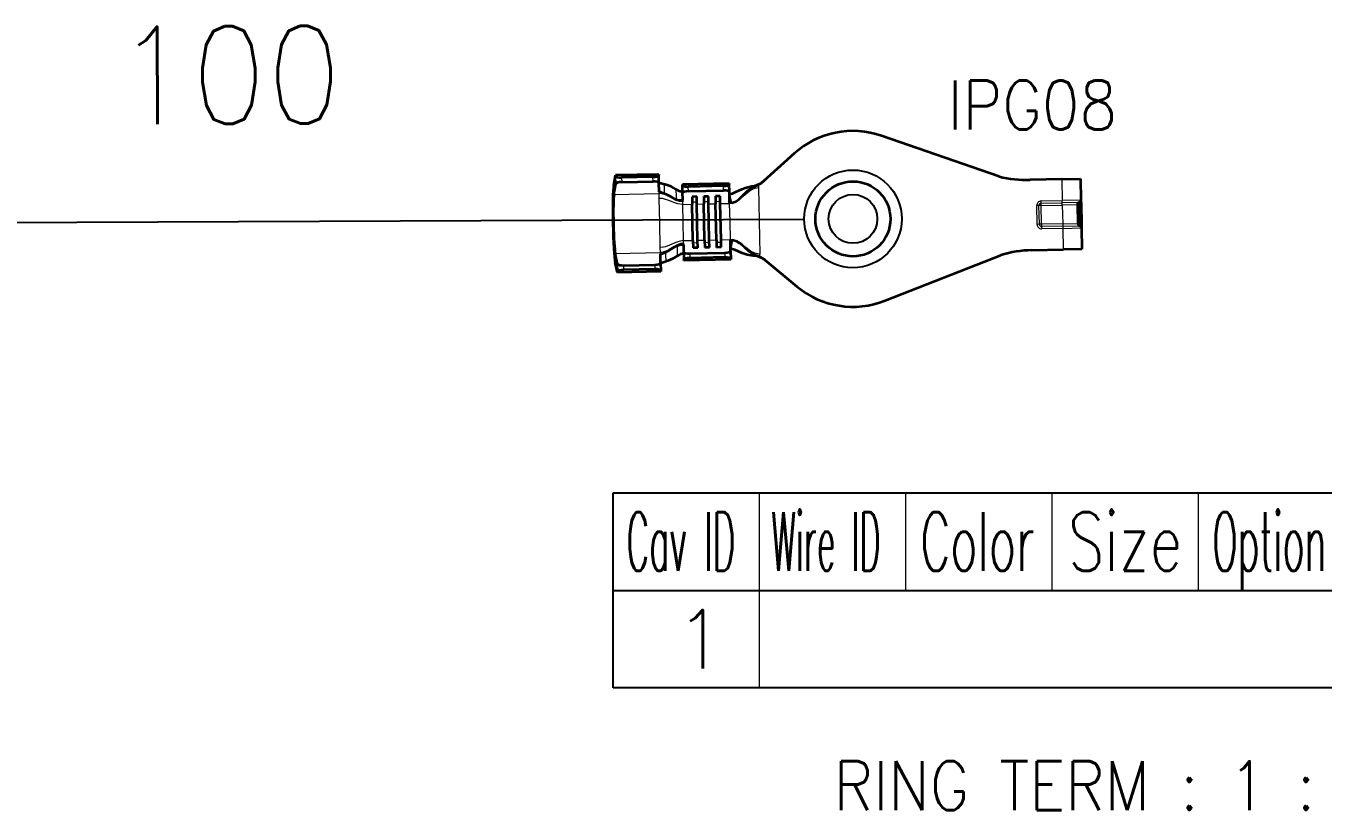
# Model space of a CAD drawing. Header units: inches. Extents: x 47316 to 59086, y 3141 to 11743.
# Drawn here: x 54344.2 to 54410.7, y 8492.3 to 8532.5 of the extents above; entities that cross this region are included whole.
import ezdxf

# ---------------------------------------------------------------- set-up
doc = ezdxf.new("R2010")
doc.units = ezdxf.units.IN
doc.header["$MEASUREMENT"] = 0
doc.styles.get("Standard").update_dxf_attribs({"font": ''})
doc.styles.get('Standard').set_extended_font_data('SimSun')
doc.linetypes.add('_VH_UNTAPED', pattern='A,0.0001,[17,VeSys.shx,S=0.1,R=0,X=0,Y=0],-0.4', length=0.4001)

msp = doc.modelspace()

# ---------------------------------------------------------------- linework, layer by layer
at = {"color": 0, "lineweight": 35, "ltscale": 0.26544}
for p, q in [((54394.115, 8524.747), (54388.094, 8526.828)), ((54388.273, 8518.388), (54394.2, 8520.722))]:
    msp.add_line(p, q, dxfattribs=at)
at = {"color": 0, "lineweight": 35, "ltscale": 0.087941}
for p, q in [((54383.61, 8525.917), (54382.043, 8524.503)), ((54382.129, 8520.453), (54383.755, 8519.108))]:
    msp.add_line(p, q, dxfattribs=at)
at = {"color": 0, "lineweight": 35, "ltscale": 0.021948}
for p, q in [((54374.365, 8524.288), (54374.457, 8524.807)), ((54374.563, 8519.828), (54374.448, 8520.342))]:
    msp.add_line(p, q, dxfattribs=at)
at = {"color": 0, "lineweight": 35, "ltscale": 0.092365}
for p, q in [((54376.673, 8524.854), (54374.457, 8524.807)), ((54376.779, 8519.875), (54374.563, 8519.828))]:
    msp.add_line(p, q, dxfattribs=at)
at = {"color": 0, "lineweight": 35, "ltscale": 0.001695}
for p, q in [((54374.465, 8524.767), (54374.457, 8524.807)), ((54374.563, 8519.828), (54374.57, 8519.868))]:
    msp.add_line(p, q, dxfattribs=at)
at = {"color": 0, "lineweight": 13, "ltscale": 0.016304}
for p, q in [((54374.465, 8524.767), (54374.479, 8524.376)), ((54374.567, 8520.259), (54374.57, 8519.868))]:
    msp.add_line(p, q, dxfattribs=at)
at = {"color": 0, "lineweight": 35, "ltscale": 0.066971}
for p, q in [((54376.376, 8524.721), (54374.769, 8524.686)), ((54376.476, 8519.995), (54374.869, 8519.961))]:
    msp.add_line(p, q, dxfattribs=at)
at = {"color": 0, "lineweight": 13, "ltscale": 0.009675}
for p, q in [((54374.769, 8524.686), (54374.777, 8524.454)), ((54374.868, 8520.193), (54374.869, 8519.961))]:
    msp.add_line(p, q, dxfattribs=at)
at = {"color": 0, "lineweight": 13, "ltscale": 0.009674}
for p, q in [((54376.381, 8524.488), (54376.376, 8524.721)), ((54376.471, 8520.228), (54376.476, 8519.995))]:
    msp.add_line(p, q, dxfattribs=at)
at = {"color": 0, "lineweight": 35, "ltscale": 0.001471}
for p, q in [((54376.673, 8524.854), (54376.674, 8524.818)), ((54376.778, 8519.91), (54376.779, 8519.875))]:
    msp.add_line(p, q, dxfattribs=at)
at = {"color": 0, "lineweight": 35, "ltscale": 0.016656}
for p, q in [((54376.682, 8524.419), (54376.674, 8524.818)), ((54376.77, 8520.31), (54376.778, 8519.91))]:
    msp.add_line(p, q, dxfattribs=at)
at = {"color": 0, "lineweight": 35, "ltscale": 0.0675}
for p, q in [((54397.323, 8524.602), (54395.704, 8524.568)), ((54395.78, 8520.969), (54397.4, 8521.003))]:
    msp.add_line(p, q, dxfattribs=at)
at = {"color": 0, "lineweight": 35, "ltscale": 0.04}
for p, q in [((54397.323, 8524.602), (54398.283, 8524.623)), ((54398.131, 8523.299), (54398.151, 8522.339)), ((54398.311, 8523.303), (54398.331, 8522.343)), ((54398.359, 8521.023), (54397.4, 8521.003))]:
    msp.add_line(p, q, dxfattribs=at)
at = {"color": 0, "lineweight": 13, "ltscale": 0.045317}
for p, q in [((54397.323, 8524.602), (54397.346, 8523.515)), ((54397.377, 8522.09), (54397.4, 8521.003))]:
    msp.add_line(p, q, dxfattribs=at)
at = {"color": 0, "lineweight": 35, "ltscale": 0.045317}
for p, q in [((54398.283, 8524.623), (54398.306, 8523.535)), ((54398.336, 8522.111), (54398.359, 8521.023))]:
    msp.add_line(p, q, dxfattribs=at)
at = {"color": 0, "lineweight": 35, "ltscale": 0.023357}
for p, q in [((54374.381, 8523.824), (54374.479, 8524.376)), ((54374.567, 8520.259), (54374.445, 8520.806))]:
    msp.add_line(p, q, dxfattribs=at)
at = {"color": 0, "lineweight": 35, "ltscale": 0.066838}
for p, q in [((54374.777, 8524.454), (54376.381, 8524.488)), ((54374.868, 8520.193), (54376.471, 8520.228))]:
    msp.add_line(p, q, dxfattribs=at)
at = {"color": 0, "lineweight": 35, "ltscale": 0.018032}
for p, q in [((54376.692, 8523.986), (54376.682, 8524.419)), ((54376.77, 8520.31), (54376.761, 8520.742))]:
    msp.add_line(p, q, dxfattribs=at)
at = {"color": 0, "lineweight": 13, "ltscale": 0.00471}
for p, q in [((54376.694, 8523.873), (54376.692, 8523.986)), ((54376.761, 8520.742), (54376.758, 8520.856))]:
    msp.add_line(p, q, dxfattribs=at)
at = {"color": 0, "lineweight": 35, "ltscale": 0.1}
for p, q in [((54380.284, 8524.39), (54377.884, 8524.339)), ((54380.367, 8520.491), (54377.967, 8520.44))]:
    msp.add_line(p, q, dxfattribs=at)
at = {"color": 0, "lineweight": 35, "ltscale": 0.001427}
for p, q in [((54377.885, 8524.305), (54377.884, 8524.339)), ((54380.284, 8524.39), (54380.285, 8524.356)), ((54377.967, 8520.44), (54377.967, 8520.474)), ((54380.366, 8520.525), (54380.367, 8520.491))]:
    msp.add_line(p, q, dxfattribs=at)
at = {"color": 0, "lineweight": 35, "ltscale": 0.016619}
for p, q in [((54377.894, 8523.906), (54377.885, 8524.305)), ((54380.293, 8523.957), (54380.285, 8524.356)), ((54377.958, 8520.873), (54377.967, 8520.474)), ((54380.358, 8520.924), (54380.366, 8520.525))]:
    msp.add_line(p, q, dxfattribs=at)
at = {"color": 0, "lineweight": 35, "ltscale": 0.01426}
for p, q in [((54377.901, 8523.564), (54377.894, 8523.906)), ((54377.958, 8520.873), (54377.951, 8521.215))]:
    msp.add_line(p, q, dxfattribs=at)
at = {"color": 0, "lineweight": 35, "ltscale": 0.075}
for p, q in [((54379.987, 8524.261), (54378.187, 8524.223)), ((54378.192, 8523.991), (54379.991, 8524.029)), ((54378.26, 8520.801), (54380.059, 8520.84)), ((54380.064, 8520.608), (54378.265, 8520.57))]:
    msp.add_line(p, q, dxfattribs=at)
at = {"color": 0, "lineweight": 13, "ltscale": 0.009653}
for p, q in [((54378.192, 8523.991), (54378.187, 8524.223)), ((54379.991, 8524.029), (54379.987, 8524.261)), ((54378.26, 8520.801), (54378.265, 8520.57)), ((54380.059, 8520.84), (54380.064, 8520.608))]:
    msp.add_line(p, q, dxfattribs=at)
at = {"color": 0, "lineweight": 35, "ltscale": 0.022549}
msp.add_line((54380.305, 8523.416), (54380.293, 8523.957), dxfattribs=at)
at = {"color": 0, "lineweight": 13, "ltscale": 0.006305}
for p, q in [((54381.786, 8524.324), (54381.789, 8524.173)), ((54381.864, 8520.621), (54381.861, 8520.772))]:
    msp.add_line(p, q, dxfattribs=at)
at = {"color": 0, "lineweight": 13, "ltscale": 0.070859}
for p, q in [((54381.789, 8524.173), (54381.825, 8522.473)), ((54381.825, 8522.473), (54381.861, 8520.772))]:
    msp.add_line(p, q, dxfattribs=at)
at = {"color": 0, "lineweight": 13, "ltscale": 0.096408}
for p, q in [((54374.381, 8523.824), (54376.694, 8523.873)), ((54374.445, 8520.806), (54376.758, 8520.856))]:
    msp.add_line(p, q, dxfattribs=at)
at = {"color": 0, "lineweight": 13, "ltscale": 0.010305}
for p, q in [((54376.699, 8523.626), (54376.694, 8523.873)), ((54376.758, 8520.856), (54376.753, 8521.103))]:
    msp.add_line(p, q, dxfattribs=at)
at = {"color": 0, "lineweight": 13, "ltscale": 0.052576}
for p, q in [((54376.726, 8522.364), (54376.699, 8523.626)), ((54376.753, 8521.103), (54376.726, 8522.364))]:
    msp.add_line(p, q, dxfattribs=at)
at = {"color": 0, "lineweight": 13, "ltscale": 0.004935}
for p, q in [((54377.901, 8523.564), (54377.903, 8523.446)), ((54377.948, 8521.334), (54377.951, 8521.215))]:
    msp.add_line(p, q, dxfattribs=at)
at = {"color": 0, "lineweight": 13, "ltscale": 0.005397}
for p, q in [((54377.906, 8523.316), (54377.903, 8523.446)), ((54377.948, 8521.334), (54377.946, 8521.463))]:
    msp.add_line(p, q, dxfattribs=at)
at = {"color": 0, "lineweight": 13, "ltscale": 0.02}
for p, q in [((54377.906, 8523.316), (54378.386, 8523.326)), ((54379.826, 8523.357), (54380.306, 8523.367)), ((54377.946, 8521.463), (54378.425, 8521.474)), ((54379.865, 8521.504), (54380.345, 8521.514))]:
    msp.add_line(p, q, dxfattribs=at)
at = {"color": 0, "lineweight": 13, "ltscale": 0.038611}
for p, q in [((54377.926, 8522.39), (54377.906, 8523.316)), ((54380.325, 8522.441), (54380.306, 8523.367)), ((54377.946, 8521.463), (54377.926, 8522.39)), ((54380.345, 8521.514), (54380.325, 8522.441))]:
    msp.add_line(p, q, dxfattribs=at)
at = {"color": 0, "lineweight": 35, "ltscale": 0.01}
for p, q in [((54378.618, 8523.715), (54378.378, 8523.71)), ((54379.218, 8523.728), (54378.978, 8523.723)), ((54379.818, 8523.741), (54379.578, 8523.736)), ((54378.674, 8521.095), (54378.434, 8521.09)), ((54379.273, 8521.108), (54379.033, 8521.103)), ((54379.873, 8521.12), (54379.633, 8521.115))]:
    msp.add_line(p, q, dxfattribs=at)
at = {"color": 0, "lineweight": 35, "ltscale": 0.015994}
for p, q in [((54378.378, 8523.71), (54378.386, 8523.326)), ((54378.626, 8523.332), (54378.618, 8523.715)), ((54378.978, 8523.723), (54378.986, 8523.339)), ((54379.226, 8523.344), (54379.218, 8523.728)), ((54379.578, 8523.736), (54379.586, 8523.352)), ((54379.826, 8523.357), (54379.818, 8523.741)), ((54378.425, 8521.474), (54378.434, 8521.09)), ((54378.674, 8521.095), (54378.665, 8521.479)), ((54379.025, 8521.486), (54379.033, 8521.103)), ((54379.273, 8521.108), (54379.265, 8521.491)), ((54379.625, 8521.499), (54379.633, 8521.115)), ((54379.873, 8521.12), (54379.865, 8521.504))]:
    msp.add_line(p, q, dxfattribs=at)
at = {"color": 0, "lineweight": 13, "ltscale": 0.01}
for p, q in [((54378.384, 8523.444), (54378.624, 8523.449)), ((54378.983, 8523.457), (54379.223, 8523.462)), ((54379.583, 8523.469), (54379.823, 8523.474)), ((54378.428, 8521.356), (54378.668, 8521.361)), ((54379.028, 8521.369), (54379.268, 8521.374)), ((54379.628, 8521.382), (54379.868, 8521.387))]:
    msp.add_line(p, q, dxfattribs=at)
at = {"color": 0, "lineweight": 35, "ltscale": 0.077222}
for p, q in [((54378.425, 8521.474), (54378.386, 8523.326)), ((54378.665, 8521.479), (54378.626, 8523.332)), ((54379.025, 8521.486), (54378.986, 8523.339)), ((54379.265, 8521.491), (54379.226, 8523.344)), ((54379.625, 8521.499), (54379.586, 8523.352)), ((54379.865, 8521.504), (54379.826, 8523.357))]:
    msp.add_line(p, q, dxfattribs=at)
at = {"color": 0, "lineweight": 13, "ltscale": 0.015}
for p, q in [((54378.626, 8523.332), (54378.986, 8523.339)), ((54379.226, 8523.344), (54379.586, 8523.352)), ((54378.665, 8521.479), (54379.025, 8521.486)), ((54379.265, 8521.491), (54379.625, 8521.499))]:
    msp.add_line(p, q, dxfattribs=at)
at = {"color": 0, "lineweight": 13, "ltscale": 0.002043}
msp.add_line((54380.306, 8523.367), (54380.305, 8523.416), dxfattribs=at)
at = {"color": 0, "lineweight": 13, "ltscale": 0.019207}
for p, q in [((54380.414, 8523.397), (54380.316, 8523.848)), ((54380.454, 8521.489), (54380.376, 8521.034))]:
    msp.add_line(p, q, dxfattribs=at)
at = {"color": 0, "lineweight": 13, "ltscale": 0.004841}
for p, q in [((54396.155, 8523.257), (54396.039, 8523.255)), ((54396.269, 8523.376), (54396.267, 8523.492)), ((54396.272, 8523.26), (54396.269, 8523.376)), ((54397.349, 8523.399), (54397.346, 8523.515)), ((54397.351, 8523.282), (54397.349, 8523.399)), ((54398.219, 8523.417), (54398.221, 8523.301)), ((54396.176, 8522.297), (54396.06, 8522.295)), ((54396.292, 8522.3), (54396.294, 8522.184)), ((54396.294, 8522.184), (54396.297, 8522.067)), ((54397.372, 8522.323), (54397.374, 8522.207)), ((54397.374, 8522.207), (54397.377, 8522.09)), ((54398.241, 8522.341), (54398.244, 8522.225))]:
    msp.add_line(p, q, dxfattribs=at)
at = {"color": 0, "lineweight": 13, "ltscale": 0.04}
for p, q in [((54396.06, 8522.295), (54396.039, 8523.255)), ((54396.176, 8522.297), (54396.155, 8523.257)), ((54396.292, 8522.3), (54396.272, 8523.26)), ((54398.306, 8523.535), (54397.346, 8523.515)), ((54397.351, 8523.282), (54397.372, 8522.323)), ((54398.221, 8523.301), (54398.241, 8522.341)), ((54397.377, 8522.09), (54398.336, 8522.111))]:
    msp.add_line(p, q, dxfattribs=at)
at = {"color": 0, "lineweight": 13, "ltscale": 0.004842}
for p, q in [((54396.272, 8523.26), (54396.155, 8523.257)), ((54396.292, 8522.3), (54396.176, 8522.297))]:
    msp.add_line(p, q, dxfattribs=at)
at = {"color": 0, "lineweight": 13, "ltscale": 0.045}
for p, q in [((54396.267, 8523.492), (54397.346, 8523.515)), ((54396.269, 8523.376), (54397.349, 8523.399)), ((54396.272, 8523.26), (54397.351, 8523.282)), ((54397.372, 8522.323), (54396.292, 8522.3)), ((54397.374, 8522.207), (54396.294, 8522.184)), ((54397.377, 8522.09), (54396.297, 8522.067))]:
    msp.add_line(p, q, dxfattribs=at)
at = {"color": 0, "lineweight": 13, "ltscale": 0.03625}
for p, q in [((54398.219, 8523.417), (54397.349, 8523.399)), ((54397.374, 8522.207), (54398.244, 8522.225))]:
    msp.add_line(p, q, dxfattribs=at)
at = {"color": 0, "lineweight": 13, "ltscale": 0.0325}
for p, q in [((54398.131, 8523.299), (54397.351, 8523.282)), ((54397.372, 8522.323), (54398.151, 8522.339))]:
    msp.add_line(p, q, dxfattribs=at)
at = {"color": 0, "lineweight": 13, "ltscale": 0.00375}
for p, q in [((54398.131, 8523.299), (54398.221, 8523.301)), ((54398.221, 8523.301), (54398.311, 8523.303)), ((54398.151, 8522.339), (54398.241, 8522.341)), ((54398.241, 8522.341), (54398.331, 8522.343))]:
    msp.add_line(p, q, dxfattribs=at)
at = {"color": 0, "lineweight": 35, "ltscale": 0.009682}
for p, q in [((54398.306, 8523.535), (54398.311, 8523.303)), ((54398.331, 8522.343), (54398.336, 8522.111))]:
    msp.add_line(p, q, dxfattribs=at)
at = {"color": 0, "linetype": '_VH_UNTAPED', "lineweight": -2, "ltscale": 5}
msp.add_line((54323.945, 8522.302), (54384.124, 8522.564), dxfattribs=at)
at = {"color": 0, "lineweight": 13, "ltscale": 0.002039}
msp.add_line((54380.346, 8521.465), (54380.345, 8521.514), dxfattribs=at)
at = {"color": 0, "lineweight": 35, "ltscale": 0.022553}
msp.add_line((54380.358, 8520.924), (54380.346, 8521.465), dxfattribs=at)
at = {"color": 0, "linetype": 'Continuous', "lineweight": -2}
for p, q in [((54374.337, 8508.553), (54456.837, 8508.553)), ((54374.337, 8503.553), (54374.337, 8508.553)), ((54374.337, 8503.553), (54456.837, 8503.553))]:
    msp.add_line(p, q, dxfattribs=at)
at = {"color": 7, "linetype": 'Continuous', "lineweight": 15}
for p, q in [((54381.837, 8503.553), (54381.837, 8508.553)), ((54389.337, 8503.553), (54389.337, 8508.553)), ((54396.837, 8503.553), (54396.837, 8508.553)), ((54404.337, 8503.553), (54404.337, 8508.553))]:
    msp.add_line(p, q, dxfattribs=at)
at = {"color": 102, "linetype": 'Continuous', "lineweight": 15}
msp.add_line((54381.837, 8498.553), (54381.837, 8503.553), dxfattribs=at)
at = {"color": 0, "lineweight": 35}
for points in [[(54376.682, 8524.452), (54376.686, 8524.44), (54376.693, 8524.432), (54376.717, 8524.417), (54376.775, 8524.396), (54376.971, 8524.347)], [(54376.968, 8523.862), (54376.79, 8523.925), (54376.724, 8523.952), (54376.702, 8523.967), (54376.696, 8523.974), (54376.692, 8523.986)], [(54377.554, 8524.09), (54377.307, 8524.224), (54377.054, 8524.325), (54376.971, 8524.347)], [(54377.554, 8524.09), (54377.671, 8524.032), (54377.769, 8524), (54377.85, 8523.999), (54377.876, 8524.01), (54377.887, 8524.021), (54377.891, 8524.035)], [(54380.316, 8523.848), (54380.455, 8523.87), (54380.629, 8523.956), (54380.93, 8524.103), (54381.103, 8524.165), (54381.44, 8524.242)], [(54380.414, 8523.397), (54380.616, 8523.469), (54380.794, 8523.589), (54381.069, 8523.853), (54381.241, 8524.021), (54381.448, 8524.175), (54381.575, 8524.233)], [(54377.572, 8523.556), (54377.271, 8523.713), (54377.07, 8523.819), (54376.968, 8523.862)], [(54377.901, 8523.564), (54377.896, 8523.55), (54377.888, 8523.541), (54377.857, 8523.524), (54377.701, 8523.516), (54377.572, 8523.556)], [(54380.414, 8523.397), (54380.351, 8523.394), (54380.326, 8523.399), (54380.312, 8523.406), (54380.308, 8523.409), (54380.305, 8523.415), (54380.305, 8523.416)], [(54377.622, 8521.21), (54377.808, 8521.264), (54377.903, 8521.255), (54377.934, 8521.24), (54377.949, 8521.224), (54377.951, 8521.215)], [(54380.346, 8521.465), (54380.346, 8521.468), (54380.349, 8521.472), (54380.353, 8521.476), (54380.369, 8521.484), (54380.454, 8521.489)], [(54381.65, 8520.703), (54381.437, 8520.805), (54381.307, 8520.902), (54381.064, 8521.122), (54380.816, 8521.333), (54380.68, 8521.416), (54380.454, 8521.489)], [(54376.761, 8520.742), (54376.761, 8520.748), (54376.767, 8520.759), (54376.78, 8520.77), (54376.818, 8520.791), (54377.031, 8520.878)], [(54377.622, 8521.21), (54377.328, 8521.04), (54377.132, 8520.926), (54377.031, 8520.878)], [(54377.627, 8520.675), (54377.385, 8520.531), (54377.136, 8520.42), (54377.055, 8520.394)], [(54377.961, 8520.745), (54377.956, 8520.758), (54377.946, 8520.767), (54377.912, 8520.78), (54377.877, 8520.781), (54377.793, 8520.76), (54377.627, 8520.675)], [(54381.516, 8520.689), (54381.213, 8520.741), (54380.942, 8520.827), (54380.58, 8520.993), (54380.376, 8521.034)], [(54377.055, 8520.394), (54376.845, 8520.331), (54376.786, 8520.301), (54376.773, 8520.286), (54376.77, 8520.276)]]:
    msp.add_lwpolyline(points, dxfattribs=at)
at = {"color": 0, "lineweight": 13}
for points in [[(54380.306, 8523.367), (54380.44, 8523.383), (54380.564, 8523.421), (54380.788, 8523.55), (54381.008, 8523.738), (54381.201, 8523.913), (54381.301, 8523.993), (54381.461, 8524.093), (54381.617, 8524.151), (54381.789, 8524.173)], [(54377.903, 8523.446), (54377.735, 8523.464), (54377.626, 8523.497), (54377.416, 8523.595), (54377.156, 8523.737), (54377.023, 8523.8), (54376.817, 8523.864), (54376.694, 8523.873)], [(54377.906, 8523.316), (54377.659, 8523.347), (54377.498, 8523.397), (54377.184, 8523.521), (54376.972, 8523.592), (54376.864, 8523.615), (54376.699, 8523.626)], [(54377.946, 8521.463), (54377.7, 8521.422), (54377.541, 8521.365), (54377.232, 8521.228), (54377.024, 8521.148), (54376.917, 8521.12), (54376.753, 8521.103)], [(54377.948, 8521.334), (54377.781, 8521.308), (54377.673, 8521.27), (54377.467, 8521.164), (54377.214, 8521.011), (54377.083, 8520.942), (54376.881, 8520.87), (54376.758, 8520.856)], [(54381.861, 8520.772), (54381.727, 8520.78), (54381.601, 8520.811), (54381.371, 8520.928), (54381.144, 8521.105), (54380.943, 8521.272), (54380.84, 8521.349), (54380.676, 8521.443), (54380.517, 8521.497), (54380.345, 8521.514)]]:
    msp.add_lwpolyline(points, dxfattribs=at)
at = {"color": 0, "linetype": 'Continuous', "lineweight": -2}
msp.add_lwpolyline([(54374.337, 8498.553), (54374.337, 8503.553), (54456.837, 8503.553), (54456.837, 8498.553)], close=True, dxfattribs=at)
for radius in [2.5, 1.25]:
    msp.add_circle((54386.624, 8522.575), radius, dxfattribs=at)
at = {"color": 0, "lineweight": 35}
msp.add_circle((54386.624, 8522.575), 1.92, dxfattribs=at)
for centre, radius, start, end in [((54386.624, 8522.575), 4.5, 70.93731, 132.03978), ((54395.576, 8530.566), 6, 255.90289, 271.21669), ((54381.247, 8525.521), 1.294, 278.57021, 294.55831), ((54381.052, 8525.741), 1.595, 289.13607, 297.37849), ((54381.28, 8525.442), 1.209, 294.72942, 312.03508), ((54381.204, 8525.434), 1.253, 297.64796, 312.02396), ((54380.317, 8523.872), 0.0232, 198.88055, 268.62883), ((54398.251, 8523.302), 0.12, 105.6942, 181.21669), ((54398.186, 8523.533), 0.12, 285.6942, 1.21669), ((54398.271, 8522.342), 0.12, 181.21669, 256.73917), ((54398.216, 8522.108), 0.12, 1.21668, 76.73918), ((54380.377, 8521.011), 0.0231, 93.61704, 163.87775), ((54381.378, 8519.404), 1.292, 67.86544, 83.87037), ((54381.192, 8519.175), 1.595, 65.05472, 73.3002), ((54381.331, 8519.488), 1.253, 50.40934, 64.78551), ((54381.406, 8519.482), 1.209, 50.39829, 67.70396), ((54395.907, 8514.97), 6, 91.21668, 106.53049), ((54386.624, 8522.575), 4.5, 230.39359, 291.49606)]:
    msp.add_arc(centre, radius, start, end, dxfattribs=at)
at = {"color": 0, "lineweight": 13}
for centre, radius, start, end in [((54355.458, 8524.248), 21.513, 358.97132, 0.26195), ((54386.545, 8524.11), 8.991, 180.1259, 183.53513), ((54381.558, 8525.052), 0.819, 261.72204, 271.1799), ((54396.272, 8523.26), 0.232, 91.21668, 181.21669), ((54396.272, 8523.26), 0.116, 91.21668, 181.21669), ((54396.292, 8522.3), 0.232, 181.21669, 271.21669), ((54396.292, 8522.3), 0.116, 181.21669, 271.21669), ((54355.72, 8519.587), 21.35, 2.16613, 3.46661), ((54386.632, 8521.037), 9.012, 178.90014, 182.30137), ((54381.668, 8519.884), 0.819, 91.25418, 100.71197)]:
    msp.add_arc(centre, radius, start, end, dxfattribs=at)
at = {"color": 0, "lineweight": 35}
for centre, major_axis, ratio, start_param, end_param in [((54374.765, 8524.778), (0.3, 0.006), 0.305221, 3.200693, 4.720838), ((54376.374, 8524.812), (-0.3, -0.006), 0.305267, 1.570796, 3.141593), ((54374.434, 8522.316), (0.043, -2.04), 0.052408, 3.397641, 6.027137), ((54374.779, 8524.378), (0.3, 0.006), 0.253238, 1.570796, 3.090941), ((54376.383, 8524.412), (-0.3, -0.006), 0.25326, 3.141593, 4.712389), ((54378.185, 8524.311), (-0.3, -0.006), 0.296108, 6.283185, 7.853982), ((54378.194, 8523.913), (-0.3, -0.006), 0.261199, 4.712389, 6.283185), ((54379.985, 8524.35), (-0.3, -0.006), 0.296108, 1.570796, 3.141593), ((54379.993, 8523.951), (-0.3, -0.006), 0.261199, 3.141593, 4.712389), ((54374.434, 8522.316), (0.033, -1.56), 0.052408, 3.397641, 6.027137), ((54378.258, 8520.88), (0.3, 0.006), 0.261199, 3.141593, 4.712389), ((54378.266, 8520.481), (0.3, 0.006), 0.296108, 1.570796, 3.141593), ((54380.058, 8520.918), (0.3, 0.006), 0.261199, 4.712389, 6.283185), ((54380.066, 8520.519), (0.3, 0.006), 0.296108, 0, 1.570796), ((54374.866, 8520.269), (-0.3, -0.006), 0.253238, 0.050651, 1.570796), ((54374.869, 8519.87), (-0.3, -0.007), 0.305221, 4.70394, 6.224085), ((54376.47, 8520.303), (0.3, 0.006), 0.25326, 4.712389, 6.283185), ((54376.478, 8519.904), (0.3, 0.006), 0.305267, 6.283185, 7.853982)]:
    msp.add_ellipse(centre, major_axis=major_axis, ratio=ratio, start_param=start_param, end_param=end_param, dxfattribs=at)

# ---------------------------------------------------------------- texts
at = {"color": 7, "linetype": '_VH_UNTAPED', "lineweight": 18, "ltscale": 5, "insert": (54348.848, 8532.411), "char_height": 5, "width": 12.85714, "attachment_point": 1, "rotation": 0.24872}
msp.add_mtext('\\Fromans.shx;\\W0.9000000000;\\T1.0000000000;\\o\\l100', dxfattribs=at)
at = {"color": 21, "linetype": 'Continuous', "lineweight": 15, "insert": (54391.481, 8529.658), "char_height": 2.5, "width": 9.64286, "attachment_point": 1}
msp.add_mtext('\\Fromans.shx;\\W0.9000000000;\\T1.0000000000;\\o\\lIPG08', dxfattribs=at)
at = {"color": 7, "linetype": 'Continuous', "lineweight": 15, "char_height": 3, "attachment_point": 1}
for s, insert, width in [('\\Fromans.shx;\\W0.4292452830;\\T1.0000000000;\\o\\lCav ID', (54375.021, 8507.553), 6.5), ('\\Fromans.shx;\\W0.4026548673;\\T1.0000000000;\\o\\lWire ID', (54382.452, 8507.553), 6.5), ('\\Fromans.shx;\\W0.5687500000;\\T1.0000000000;\\o\\lColor', (54390.08, 8507.553), 6.5), ('\\Fromans.shx;\\W0.7222222222;\\T1.0000000000;\\o\\lSize', (54397.646, 8507.553), 6.5), ('\\Fromans.shx;\\W0.4595959596;\\T1.0000000000;\\o\\lOption', (54405.034, 8507.553), 6.5), ('\\Fromans.shx;\\W1.0000000000;\\T1.0000000000;\\o\\l1', (54377.515, 8502.553), 2.85714)]:
    msp.add_mtext(s, dxfattribs=dict(at, insert=insert, width=width))
at = {"color": 42, "linetype": 'Continuous', "lineweight": 15, "insert": (54385.64, 8494.803), "char_height": 2.5, "width": 60.75, "attachment_point": 1}
msp.add_mtext('\\Fromans.shx;\\W0.9000000000;\\T1.0000000000;\\o\\lRING TERM : 1 : ST433YF-6-3.5T', dxfattribs=at)

doc.saveas('drawing.dxf')
